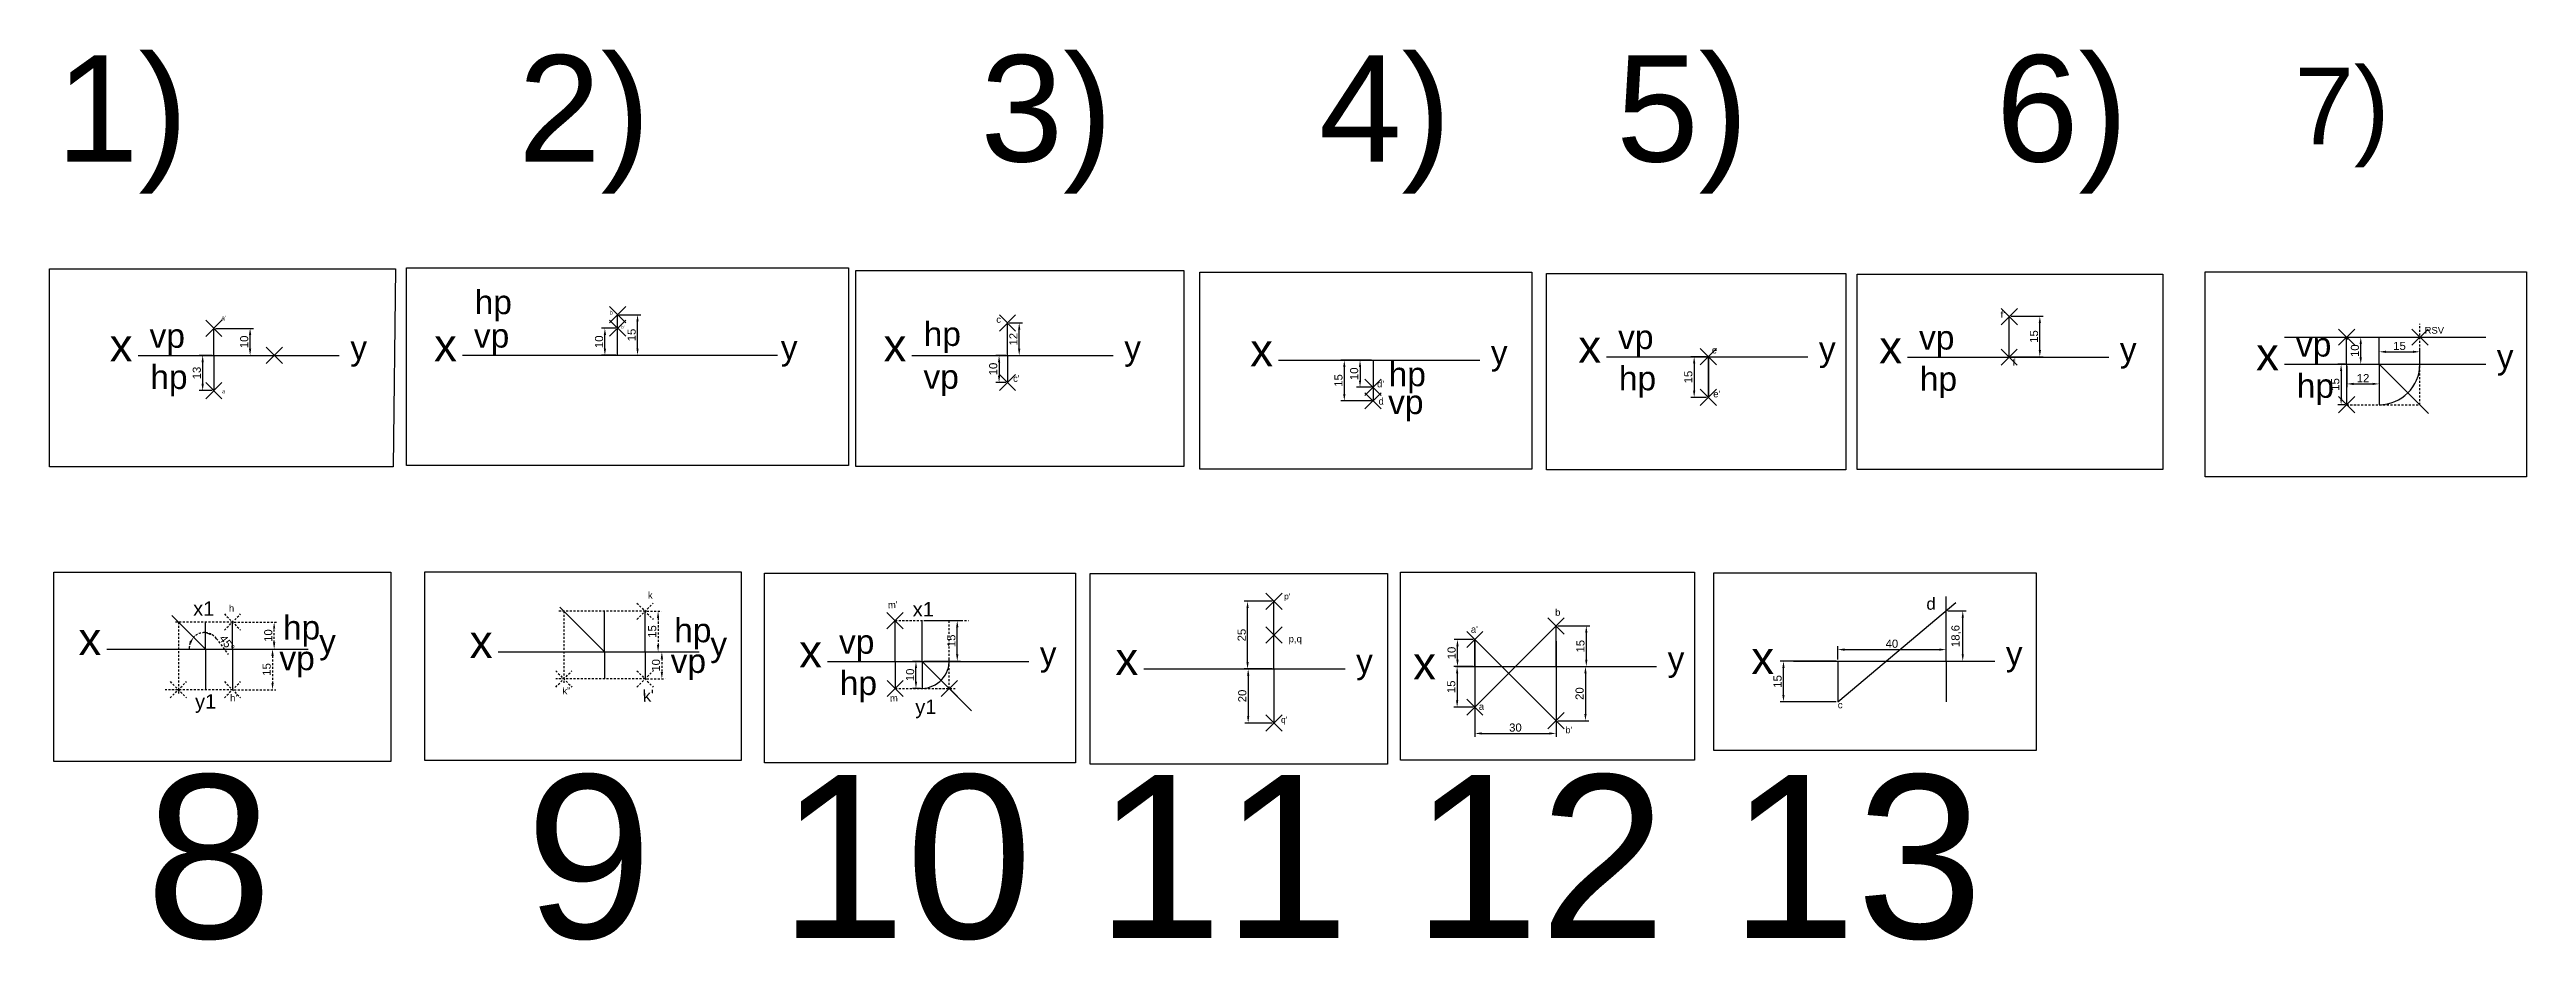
# Model space of a CAD drawing. Header units: millimetres. Extents: x 61 to 976, y 103 to 432.
import ezdxf

# ---------------------------------------------------------------- set-up
doc = ezdxf.new("R2010")
doc.units = ezdxf.units.MM
doc.header["$PDMODE"] = 3
doc.header["$PDSIZE"] = 3
doc.linetypes.add('CENTER2', pattern=[28.575, 19.05, -3.175, 3.175, -3.175])
doc.linetypes.add('JIS_02_0.7', pattern=[1.35, 0.75, -0.6])
doc.styles.get("Standard").update_dxf_attribs({"font": 'arial.ttf'})
doc.dimstyles.new('ISO-25', dxfattribs={"dimtxt": 3, "dimasz": 2.5, "dimexe": 1.25, "dimexo": 0.625, "dimtad": 1, "dimdec": 1, "dimtxsty": 'Standard', "dimcen": 2.5, "dimadec": 0, "dimazin": 0, "dimtfac": 1, "dimtdec": 1, "dimtmove": 0, "dimatfit": 3, "dimfxl": 1, "dimarcsym": 0})

# ---------------------------------------------------------------- blocks, each defined once
blk = doc.blocks.new('*D1')
at = {"color": 0, "lineweight": -2, "transparency": 16777216}
for p, q in [((122.56, 329.44), (136.56, 329.44)), ((135.31, 321.94), (135.31, 326.94)), ((122.56, 319.44), (136.56, 319.44))]:
    blk.add_line(p, q, dxfattribs=at)
at = {"color": 0, "transparency": 16777216}
for points in [[(134.89, 326.94), (135.73, 326.94), (135.31, 329.44)], [(134.89, 321.94), (135.73, 321.94), (135.31, 319.44)]]:
    blk.add_solid(points, dxfattribs=at)
at = {"layer": 'Defpoints', "color": 0, "transparency": 16777216}
for p in [(121.93, 329.44), (135.31, 329.44), (121.93, 319.44)]:
    blk.add_point(p, dxfattribs=at)
at = {"color": 0, "transparency": 16777216, "insert": (133.15, 324.44), "char_height": 3, "attachment_point": 5, "rotation": 90}
blk.add_mtext('10', dxfattribs=at)
blk = doc.blocks.new('*D2')
at = {"color": 0, "lineweight": -2, "transparency": 16777216}
for p, q in [((121.31, 319.44), (116.54, 319.44)), ((117.79, 316.94), (117.79, 308.94)), ((121.31, 306.44), (116.54, 306.44))]:
    blk.add_line(p, q, dxfattribs=at)
at = {"color": 0, "transparency": 16777216}
for points in [[(117.38, 316.94), (118.21, 316.94), (117.79, 319.44)], [(117.38, 308.94), (118.21, 308.94), (117.79, 306.44)]]:
    blk.add_solid(points, dxfattribs=at)
at = {"layer": 'Defpoints', "color": 0, "transparency": 16777216}
for p in [(121.93, 319.44), (117.79, 306.44), (121.93, 306.44)]:
    blk.add_point(p, dxfattribs=at)
at = {"color": 0, "transparency": 16777216, "insert": (115.64, 312.94), "char_height": 3, "attachment_point": 5, "rotation": 90}
blk.add_mtext('13', dxfattribs=at)
blk = doc.blocks.new('*D3')
at = {"color": 0, "lineweight": -2, "transparency": 16777216}
for p, q in [((270.45, 329.49), (265.13, 329.49)), ((266.38, 321.99), (266.38, 326.99)), ((270.45, 319.49), (265.13, 319.49))]:
    blk.add_line(p, q, dxfattribs=at)
at = {"color": 0, "transparency": 16777216}
for points in [[(265.97, 326.99), (266.8, 326.99), (266.38, 329.49)], [(265.97, 321.99), (266.8, 321.99), (266.38, 319.49)]]:
    blk.add_solid(points, dxfattribs=at)
at = {"layer": 'Defpoints', "color": 0, "transparency": 16777216}
for p in [(266.38, 329.49), (271.08, 329.49), (271.08, 319.49)]:
    blk.add_point(p, dxfattribs=at)
at = {"color": 0, "transparency": 16777216, "insert": (264.23, 324.49), "char_height": 3, "attachment_point": 5, "rotation": 90}
blk.add_mtext('10', dxfattribs=at)
blk = doc.blocks.new('*D4')
at = {"color": 0, "lineweight": -2, "transparency": 16777216}
for p, q in [((271.7, 334.49), (279.69, 334.49)), ((278.44, 321.99), (278.44, 331.99)), ((271.7, 319.49), (279.69, 319.49))]:
    blk.add_line(p, q, dxfattribs=at)
at = {"color": 0, "transparency": 16777216}
for points in [[(278.02, 331.99), (278.85, 331.99), (278.44, 334.49)], [(278.02, 321.99), (278.85, 321.99), (278.44, 319.49)]]:
    blk.add_solid(points, dxfattribs=at)
at = {"layer": 'Defpoints', "color": 0, "transparency": 16777216}
for p in [(271.08, 334.49), (278.44, 334.49), (271.08, 319.49)]:
    blk.add_point(p, dxfattribs=at)
at = {"color": 0, "transparency": 16777216, "insert": (276.28, 326.99), "char_height": 3, "attachment_point": 5, "rotation": 90}
blk.add_mtext('15', dxfattribs=at)
blk = doc.blocks.new('*D5')
at = {"color": 0, "lineweight": -2, "transparency": 16777216}
for p, q in [((415.73, 331.42), (420.68, 331.42)), ((419.43, 321.92), (419.43, 328.92)), ((415.73, 319.42), (420.68, 319.42))]:
    blk.add_line(p, q, dxfattribs=at)
at = {"color": 0, "transparency": 16777216}
for points in [[(419.02, 328.92), (419.85, 328.92), (419.43, 331.42)], [(419.02, 321.92), (419.85, 321.92), (419.43, 319.42)]]:
    blk.add_solid(points, dxfattribs=at)
at = {"layer": 'Defpoints', "color": 0, "transparency": 16777216}
for p in [(415.11, 331.42), (419.43, 331.42), (415.11, 319.42)]:
    blk.add_point(p, dxfattribs=at)
at = {"color": 0, "transparency": 16777216, "insert": (417.3, 325.42), "char_height": 3, "attachment_point": 5, "rotation": 90}
blk.add_mtext('12', dxfattribs=at)
blk = doc.blocks.new('*D6')
at = {"color": 0, "lineweight": -2, "transparency": 16777216}
for p, q in [((414.48, 319.42), (410.75, 319.42)), ((412, 316.92), (412, 311.92)), ((414.48, 309.42), (410.75, 309.42))]:
    blk.add_line(p, q, dxfattribs=at)
at = {"color": 0, "transparency": 16777216}
for points in [[(411.58, 316.92), (412.41, 316.92), (412, 319.42)], [(411.58, 311.92), (412.41, 311.92), (412, 309.42)]]:
    blk.add_solid(points, dxfattribs=at)
at = {"layer": 'Defpoints', "color": 0, "transparency": 16777216}
for p in [(415.11, 319.42), (412, 309.42), (415.11, 309.42)]:
    blk.add_point(p, dxfattribs=at)
at = {"color": 0, "transparency": 16777216, "insert": (409.84, 314.42), "char_height": 3, "attachment_point": 5, "rotation": 90}
blk.add_mtext('10', dxfattribs=at)
blk = doc.blocks.new('*D7')
at = {"color": 0, "lineweight": -2, "transparency": 16777216}
for p, q in [((549.53, 317.66), (544.09, 317.66)), ((545.34, 315.16), (545.34, 310.16)), ((549.53, 307.66), (544.09, 307.66))]:
    blk.add_line(p, q, dxfattribs=at)
at = {"color": 0, "transparency": 16777216}
for points in [[(544.93, 315.16), (545.76, 315.16), (545.34, 317.66)], [(544.93, 310.16), (545.76, 310.16), (545.34, 307.66)]]:
    blk.add_solid(points, dxfattribs=at)
at = {"layer": 'Defpoints', "color": 0, "transparency": 16777216}
for p in [(550.16, 317.66), (545.34, 307.66), (550.16, 307.66)]:
    blk.add_point(p, dxfattribs=at)
at = {"color": 0, "transparency": 16777216, "insert": (543.19, 312.66), "char_height": 3, "attachment_point": 5, "rotation": 90}
blk.add_mtext('10', dxfattribs=at)
blk = doc.blocks.new('*D8')
at = {"color": 0, "lineweight": -2, "transparency": 16777216}
for p, q in [((549.53, 317.66), (538.29, 317.66)), ((539.54, 315.16), (539.54, 305.16)), ((549.53, 302.66), (538.29, 302.66))]:
    blk.add_line(p, q, dxfattribs=at)
at = {"color": 0, "transparency": 16777216}
for points in [[(539.12, 315.16), (539.96, 315.16), (539.54, 317.66)], [(539.12, 305.16), (539.96, 305.16), (539.54, 302.66)]]:
    blk.add_solid(points, dxfattribs=at)
at = {"layer": 'Defpoints', "color": 0, "transparency": 16777216}
for p in [(550.16, 317.66), (539.54, 302.66), (550.16, 302.66)]:
    blk.add_point(p, dxfattribs=at)
at = {"color": 0, "transparency": 16777216, "insert": (537.38, 310.16), "char_height": 3, "attachment_point": 5, "rotation": 90}
blk.add_mtext('15', dxfattribs=at)
blk = doc.blocks.new('*D9')
at = {"color": 0, "lineweight": -2, "transparency": 16777216}
for p, q in [((673.39, 318.96), (667.53, 318.96)), ((668.78, 316.46), (668.78, 306.45)), ((673.39, 303.95), (667.53, 303.95))]:
    blk.add_line(p, q, dxfattribs=at)
at = {"color": 0, "transparency": 16777216}
for points in [[(668.36, 316.46), (669.19, 316.46), (668.78, 318.96)], [(668.36, 306.45), (669.19, 306.45), (668.78, 303.95)]]:
    blk.add_solid(points, dxfattribs=at)
at = {"layer": 'Defpoints', "color": 0, "transparency": 16777216}
for p in [(674.02, 318.96), (668.78, 303.95), (674.02, 303.95)]:
    blk.add_point(p, dxfattribs=at)
at = {"color": 0, "transparency": 16777216, "insert": (666.62, 311.45), "char_height": 3, "attachment_point": 5, "rotation": 90}
blk.add_mtext('15', dxfattribs=at)
blk = doc.blocks.new('*D10')
at = {"color": 0, "lineweight": -2, "transparency": 16777216}
for p, q in [((785.84, 333.91), (797.72, 333.91)), ((796.47, 321.41), (796.47, 331.41)), ((785.84, 318.91), (797.72, 318.91))]:
    blk.add_line(p, q, dxfattribs=at)
at = {"color": 0, "transparency": 16777216}
for points in [[(796.06, 331.41), (796.89, 331.41), (796.47, 333.91)], [(796.06, 321.41), (796.89, 321.41), (796.47, 318.91)]]:
    blk.add_solid(points, dxfattribs=at)
at = {"layer": 'Defpoints', "color": 0, "transparency": 16777216}
for p in [(785.22, 333.91), (796.47, 333.91), (785.22, 318.91)]:
    blk.add_point(p, dxfattribs=at)
at = {"color": 0, "transparency": 16777216, "insert": (779.32, 326.41), "char_height": 3, "attachment_point": 5, "rotation": 90}
blk.add_mtext('\\P\\P\\P\\P\\P\\P15', dxfattribs=at)
blk = doc.blocks.new('*D11')
at = {"color": 0, "linetype": 'ByBlock', "lineweight": -2, "transparency": 16777216}
for p, q in [((912.46, 326.18), (916.27, 326.18)), ((915.02, 318.69), (915.02, 323.68)), ((912.46, 316.19), (916.27, 316.19))]:
    blk.add_line(p, q, dxfattribs=at)
at = {"color": 0, "linetype": 'ByBlock', "transparency": 16777216}
for points in [[(914.61, 323.68), (915.44, 323.68), (915.02, 326.18)], [(914.61, 318.69), (915.44, 318.69), (915.02, 316.19)]]:
    blk.add_solid(points, dxfattribs=at)
at = {"layer": 'Defpoints', "color": 0, "linetype": 'ByBlock', "transparency": 16777216}
for p in [(911.84, 326.18), (915.02, 326.18), (911.84, 316.19)]:
    blk.add_point(p, dxfattribs=at)
at = {"color": 0, "linetype": 'ByBlock', "transparency": 16777216, "insert": (912.87, 321.18), "char_height": 3, "attachment_point": 5, "rotation": 90}
blk.add_mtext('10', dxfattribs=at)
blk = doc.blocks.new('*D12')
at = {"color": 0, "linetype": 'ByBlock', "lineweight": -2, "transparency": 16777216}
for p, q in [((909.24, 316.19), (906.52, 316.19)), ((907.77, 313.69), (907.77, 303.73)), ((909.24, 301.23), (906.52, 301.23))]:
    blk.add_line(p, q, dxfattribs=at)
at = {"color": 0, "linetype": 'ByBlock', "transparency": 16777216}
for points in [[(907.35, 313.69), (908.18, 313.69), (907.77, 316.19)], [(907.35, 303.73), (908.18, 303.73), (907.77, 301.23)]]:
    blk.add_solid(points, dxfattribs=at)
at = {"layer": 'Defpoints', "color": 0, "linetype": 'ByBlock', "transparency": 16777216}
for p in [(909.86, 316.19), (907.77, 301.23), (909.86, 301.23)]:
    blk.add_point(p, dxfattribs=at)
at = {"color": 0, "linetype": 'ByBlock', "transparency": 16777216, "insert": (905.61, 308.71), "char_height": 3, "attachment_point": 5, "rotation": 90}
blk.add_mtext('15', dxfattribs=at)
blk = doc.blocks.new('*D13')
at = {"color": 0, "linetype": 'ByBlock', "lineweight": -2, "transparency": 16777216}
for p, q in [((909.85, 315.51), (909.85, 307.66)), ((921.87, 315.51), (921.87, 307.66)), ((912.35, 308.91), (919.37, 308.91))]:
    blk.add_line(p, q, dxfattribs=at)
at = {"color": 0, "linetype": 'ByBlock', "transparency": 16777216}
for points in [[(912.35, 309.33), (912.35, 308.49), (909.85, 308.91)], [(919.37, 309.33), (919.37, 308.49), (921.87, 308.91)]]:
    blk.add_solid(points, dxfattribs=at)
at = {"layer": 'Defpoints', "color": 0, "linetype": 'ByBlock', "transparency": 16777216}
for p in [(909.85, 316.14), (921.87, 316.14), (921.87, 308.91)]:
    blk.add_point(p, dxfattribs=at)
at = {"color": 0, "linetype": 'ByBlock', "transparency": 16777216, "insert": (915.86, 311.04), "char_height": 3, "attachment_point": 5}
blk.add_mtext('12', dxfattribs=at)
blk = doc.blocks.new('*D14')
at = {"color": 0, "linetype": 'ByBlock', "lineweight": -2, "transparency": 16777216}
for p, q in [((921.82, 316.83), (921.82, 322.02)), ((924.32, 320.77), (934.37, 320.77)), ((936.87, 316.83), (936.87, 322.02))]:
    blk.add_line(p, q, dxfattribs=at)
at = {"color": 0, "linetype": 'ByBlock', "transparency": 16777216}
for points in [[(924.32, 321.19), (924.32, 320.35), (921.82, 320.77)], [(934.37, 321.19), (934.37, 320.35), (936.87, 320.77)]]:
    blk.add_solid(points, dxfattribs=at)
at = {"layer": 'Defpoints', "color": 0, "linetype": 'ByBlock', "transparency": 16777216}
for p in [(936.87, 320.77), (921.82, 316.21), (936.87, 316.21)]:
    blk.add_point(p, dxfattribs=at)
at = {"color": 0, "linetype": 'ByBlock', "transparency": 16777216, "insert": (929.34, 322.93), "char_height": 3, "attachment_point": 5}
blk.add_mtext('15', dxfattribs=at)
blk = doc.blocks.new('*D15')
at = {"color": 0, "linetype": 'JIS_02_0.7', "lineweight": -2, "transparency": 16777216}
blk.add_line((122.89, 214.79), (127.22, 208.97), dxfattribs=at)
for start, end in [(160.95809, 186.91618), (90, 135), (36.61663, 90), (38.08382, 64.04191)]:
    blk.add_arc((118.43, 211.47), 5.57, start, end, dxfattribs=at)
at = {"color": 0, "linetype": 'JIS_02_0.7', "transparency": 16777216}
for points in [[(112.81, 213.51), (113.52, 213.07), (114.49, 215.41)], [(120.77, 216.07), (120.96, 216.88), (118.43, 217.04)]]:
    blk.add_solid(points, dxfattribs=at)
at = {"layer": 'Defpoints', "color": 0, "linetype": 'JIS_02_0.7', "transparency": 16777216}
for p in [(106.01, 223.89), (118.43, 221.47), (115.64, 216.29), (118.43, 211.47), (118.43, 211.47)]:
    blk.add_point(p, dxfattribs=at)
at = {"color": 0, "linetype": 'JIS_02_0.7', "transparency": 16777216, "insert": (126.78, 213.16), "char_height": 3, "attachment_point": 5, "rotation": 306.61663}
blk.add_mtext('45°', dxfattribs=at)
blk = doc.blocks.new('*D16')
at = {"color": 0, "linetype": 'JIS_02_0.7', "lineweight": -2, "transparency": 16777216}
for p, q in [((129.43, 220.93), (145.45, 220.93)), ((119.43, 210.93), (145.45, 210.93)), ((144.2, 213.43), (144.2, 218.43))]:
    blk.add_line(p, q, dxfattribs=at)
at = {"color": 0, "linetype": 'JIS_02_0.7', "transparency": 16777216}
for points in [[(143.78, 218.43), (144.61, 218.43), (144.2, 220.93)], [(143.78, 213.43), (144.61, 213.43), (144.2, 210.93)]]:
    blk.add_solid(points, dxfattribs=at)
at = {"layer": 'Defpoints', "color": 0, "linetype": 'JIS_02_0.7', "transparency": 16777216}
for p in [(128.81, 220.93), (144.2, 220.93), (118.81, 210.93)]:
    blk.add_point(p, dxfattribs=at)
at = {"color": 0, "linetype": 'JIS_02_0.7', "transparency": 16777216, "insert": (142.04, 215.93), "char_height": 3, "attachment_point": 5, "rotation": 90}
blk.add_mtext('10', dxfattribs=at)
blk = doc.blocks.new('*D17')
at = {"color": 0, "linetype": 'JIS_02_0.7', "lineweight": -2, "transparency": 16777216}
for p, q in [((119.43, 210.93), (144.86, 210.93)), ((143.61, 208.43), (143.61, 198.43)), ((129.43, 195.93), (144.86, 195.93))]:
    blk.add_line(p, q, dxfattribs=at)
at = {"color": 0, "linetype": 'JIS_02_0.7', "transparency": 16777216}
for points in [[(143.19, 208.43), (144.03, 208.43), (143.61, 210.93)], [(143.19, 198.43), (144.03, 198.43), (143.61, 195.93)]]:
    blk.add_solid(points, dxfattribs=at)
at = {"layer": 'Defpoints', "color": 0, "linetype": 'JIS_02_0.7', "transparency": 16777216}
for p in [(118.81, 210.93), (128.81, 195.93), (143.61, 195.93)]:
    blk.add_point(p, dxfattribs=at)
at = {"color": 0, "linetype": 'JIS_02_0.7', "transparency": 16777216, "insert": (141.45, 203.43), "char_height": 3, "attachment_point": 5, "rotation": 90}
blk.add_mtext('15', dxfattribs=at)
blk = doc.blocks.new('*D22')
at = {"color": 0, "linetype": 'JIS_02_0.7', "lineweight": -2, "transparency": 16777216}
for p, q in [((281.84, 224.93), (287.28, 224.93)), ((286.03, 222.43), (286.03, 212.43)), ((281.84, 209.93), (287.28, 209.93))]:
    blk.add_line(p, q, dxfattribs=at)
at = {"color": 0, "linetype": 'JIS_02_0.7', "transparency": 16777216}
for points in [[(285.61, 222.43), (286.44, 222.43), (286.03, 224.93)], [(285.61, 212.43), (286.44, 212.43), (286.03, 209.93)]]:
    blk.add_solid(points, dxfattribs=at)
at = {"layer": 'Defpoints', "color": 0, "linetype": 'JIS_02_0.7', "transparency": 16777216}
for p in [(281.22, 224.93), (281.22, 209.93), (286.03, 209.93)]:
    blk.add_point(p, dxfattribs=at)
at = {"color": 0, "linetype": 'JIS_02_0.7', "transparency": 16777216, "insert": (283.87, 217.43), "char_height": 3, "attachment_point": 5, "rotation": 90}
blk.add_mtext('15', dxfattribs=at)
blk = doc.blocks.new('*D23')
at = {"color": 0, "linetype": 'JIS_02_0.7', "lineweight": -2, "transparency": 16777216}
for p, q in [((281.84, 209.93), (288.68, 209.93)), ((287.43, 207.43), (287.43, 202.43)), ((281.84, 199.93), (288.68, 199.93))]:
    blk.add_line(p, q, dxfattribs=at)
at = {"color": 0, "linetype": 'JIS_02_0.7', "transparency": 16777216}
for points in [[(287.01, 207.43), (287.84, 207.43), (287.43, 209.93)], [(287.01, 202.43), (287.84, 202.43), (287.43, 199.93)]]:
    blk.add_solid(points, dxfattribs=at)
at = {"layer": 'Defpoints', "color": 0, "linetype": 'JIS_02_0.7', "transparency": 16777216}
for p in [(281.22, 209.93), (281.22, 199.93), (287.43, 199.93)]:
    blk.add_point(p, dxfattribs=at)
at = {"color": 0, "linetype": 'JIS_02_0.7', "transparency": 16777216, "insert": (285.27, 204.93), "char_height": 3, "attachment_point": 5, "rotation": 90}
blk.add_mtext('10', dxfattribs=at)
blk = doc.blocks.new('*D25')
at = {"color": 0, "lineweight": -2, "transparency": 16777216}
for p, q in [((384.18, 221.49), (397.79, 221.49)), ((396.54, 208.99), (396.54, 218.99)), ((384.18, 206.49), (397.79, 206.49))]:
    blk.add_line(p, q, dxfattribs=at)
at = {"color": 0, "transparency": 16777216}
for points in [[(396.12, 218.99), (396.96, 218.99), (396.54, 221.49)], [(396.12, 208.99), (396.96, 208.99), (396.54, 206.49)]]:
    blk.add_solid(points, dxfattribs=at)
at = {"layer": 'Defpoints', "color": 0, "transparency": 16777216}
for p in [(383.56, 221.49), (396.54, 221.49), (383.56, 206.49)]:
    blk.add_point(p, dxfattribs=at)
at = {"color": 0, "transparency": 16777216, "insert": (394.38, 213.99), "char_height": 3, "attachment_point": 5, "rotation": 90}
blk.add_mtext('15', dxfattribs=at)
blk = doc.blocks.new('*D26')
at = {"color": 0, "lineweight": -2, "transparency": 16777216}
for p, q in [((382.97, 206.4), (380.05, 206.4)), ((381.3, 198.9), (381.3, 203.9)), ((382.97, 196.4), (380.05, 196.4))]:
    blk.add_line(p, q, dxfattribs=at)
at = {"color": 0, "transparency": 16777216}
for points in [[(380.88, 203.9), (381.71, 203.9), (381.3, 206.4)], [(380.88, 198.9), (381.71, 198.9), (381.3, 196.4)]]:
    blk.add_solid(points, dxfattribs=at)
at = {"layer": 'Defpoints', "color": 0, "transparency": 16777216}
for p in [(381.3, 206.4), (383.59, 206.4), (383.6, 196.4)]:
    blk.add_point(p, dxfattribs=at)
at = {"color": 0, "transparency": 16777216, "insert": (379.14, 201.4), "char_height": 3, "attachment_point": 5, "rotation": 90}
blk.add_mtext('10', dxfattribs=at)
blk = doc.blocks.new('*D27')
at = {"color": 0, "lineweight": -2, "transparency": 16777216}
for p, q in [((512.92, 228.63), (502.54, 228.63)), ((503.79, 206.13), (503.79, 226.13)), ((512.92, 203.63), (502.54, 203.63))]:
    blk.add_line(p, q, dxfattribs=at)
at = {"color": 0, "transparency": 16777216}
for points in [[(503.38, 226.13), (504.21, 226.13), (503.79, 228.63)], [(503.38, 206.13), (504.21, 206.13), (503.79, 203.63)]]:
    blk.add_solid(points, dxfattribs=at)
at = {"layer": 'Defpoints', "color": 0, "transparency": 16777216}
for p in [(503.79, 228.63), (513.54, 228.63), (513.54, 203.63)]:
    blk.add_point(p, dxfattribs=at)
at = {"color": 0, "transparency": 16777216, "insert": (501.64, 216.13), "char_height": 3, "attachment_point": 5, "rotation": 90}
blk.add_mtext('25', dxfattribs=at)
blk = doc.blocks.new('*D28')
at = {"color": 0, "lineweight": -2, "transparency": 16777216}
for p, q in [((512.92, 203.63), (502.77, 203.63)), ((504.02, 201.13), (504.02, 186.13)), ((512.92, 183.63), (502.77, 183.63))]:
    blk.add_line(p, q, dxfattribs=at)
at = {"color": 0, "transparency": 16777216}
for points in [[(503.6, 201.13), (504.44, 201.13), (504.02, 203.63)], [(503.6, 186.13), (504.44, 186.13), (504.02, 183.63)]]:
    blk.add_solid(points, dxfattribs=at)
at = {"layer": 'Defpoints', "color": 0, "transparency": 16777216}
for p in [(513.54, 203.63), (504.02, 183.63), (513.54, 183.63)]:
    blk.add_point(p, dxfattribs=at)
at = {"color": 0, "transparency": 16777216, "insert": (501.86, 193.63), "char_height": 3, "attachment_point": 5, "rotation": 90}
blk.add_mtext('20', dxfattribs=at)
blk = doc.blocks.new('*D29')
at = {"color": 0, "lineweight": -2, "transparency": 16777216}
for p, q in [((618.37, 219.5), (630.18, 219.5)), ((628.93, 217), (628.93, 207)), ((618.35, 204.5), (630.18, 204.5))]:
    blk.add_line(p, q, dxfattribs=at)
at = {"color": 0, "transparency": 16777216}
for points in [[(628.51, 217), (629.35, 217), (628.93, 219.5)], [(628.51, 207), (629.35, 207), (628.93, 204.5)]]:
    blk.add_solid(points, dxfattribs=at)
at = {"layer": 'Defpoints', "color": 0, "transparency": 16777216}
for p in [(617.75, 219.5), (617.72, 204.5), (628.93, 204.5)]:
    blk.add_point(p, dxfattribs=at)
at = {"color": 0, "transparency": 16777216, "insert": (626.77, 212), "char_height": 3, "attachment_point": 5, "rotation": 90}
blk.add_mtext('15', dxfattribs=at)
blk = doc.blocks.new('*D30')
at = {"color": 0, "lineweight": -2, "transparency": 16777216}
for p, q in [((618.37, 204.5), (629.87, 204.5)), ((628.62, 202), (628.62, 187)), ((618.37, 184.5), (629.87, 184.5))]:
    blk.add_line(p, q, dxfattribs=at)
at = {"color": 0, "transparency": 16777216}
for points in [[(628.2, 202), (629.04, 202), (628.62, 204.5)], [(628.2, 187), (629.04, 187), (628.62, 184.5)]]:
    blk.add_solid(points, dxfattribs=at)
at = {"layer": 'Defpoints', "color": 0, "transparency": 16777216}
for p in [(617.75, 204.5), (617.75, 184.5), (628.62, 184.5)]:
    blk.add_point(p, dxfattribs=at)
at = {"color": 0, "transparency": 16777216, "insert": (626.46, 194.5), "char_height": 3, "attachment_point": 5, "rotation": 90}
blk.add_mtext('20', dxfattribs=at)
blk = doc.blocks.new('*D31')
at = {"color": 0, "lineweight": -2, "transparency": 16777216}
for p, q in [((587.75, 213.88), (587.75, 178.53)), ((617.75, 213.88), (617.75, 178.53)), ((590.25, 179.78), (615.25, 179.78))]:
    blk.add_line(p, q, dxfattribs=at)
at = {"color": 0, "transparency": 16777216}
for points in [[(590.25, 180.2), (590.25, 179.37), (587.75, 179.78)], [(615.25, 180.2), (615.25, 179.37), (617.75, 179.78)]]:
    blk.add_solid(points, dxfattribs=at)
at = {"layer": 'Defpoints', "color": 0, "transparency": 16777216}
for p in [(587.75, 214.5), (617.75, 214.5), (617.75, 179.78)]:
    blk.add_point(p, dxfattribs=at)
at = {"color": 0, "transparency": 16777216, "insert": (602.75, 181.94), "char_height": 3, "attachment_point": 5}
blk.add_mtext('30', dxfattribs=at)
blk = doc.blocks.new('*D32')
at = {"color": 0, "lineweight": -2, "transparency": 16777216}
for p, q in [((587.12, 214.5), (580.09, 214.5)), ((581.34, 207), (581.34, 212)), ((587.12, 204.5), (580.09, 204.5))]:
    blk.add_line(p, q, dxfattribs=at)
at = {"color": 0, "transparency": 16777216}
for points in [[(580.93, 212), (581.76, 212), (581.34, 214.5)], [(580.93, 207), (581.76, 207), (581.34, 204.5)]]:
    blk.add_solid(points, dxfattribs=at)
at = {"layer": 'Defpoints', "color": 0, "transparency": 16777216}
for p in [(581.34, 214.5), (587.75, 214.5), (587.75, 204.5)]:
    blk.add_point(p, dxfattribs=at)
at = {"color": 0, "transparency": 16777216, "insert": (579.19, 209.5), "char_height": 3, "attachment_point": 5, "rotation": 90}
blk.add_mtext('10', dxfattribs=at)
blk = doc.blocks.new('*D33')
at = {"color": 0, "lineweight": -2, "transparency": 16777216}
for p, q in [((587.12, 204.5), (579.97, 204.5)), ((581.22, 202), (581.22, 192)), ((587.12, 189.5), (579.97, 189.5))]:
    blk.add_line(p, q, dxfattribs=at)
at = {"color": 0, "transparency": 16777216}
for points in [[(580.8, 202), (581.63, 202), (581.22, 204.5)], [(580.8, 192), (581.63, 192), (581.22, 189.5)]]:
    blk.add_solid(points, dxfattribs=at)
at = {"layer": 'Defpoints', "color": 0, "transparency": 16777216}
for p in [(587.75, 204.5), (581.22, 189.5), (587.75, 189.5)]:
    blk.add_point(p, dxfattribs=at)
at = {"color": 0, "transparency": 16777216, "insert": (579.06, 197), "char_height": 3, "attachment_point": 5, "rotation": 90}
blk.add_mtext('15', dxfattribs=at)
blk = doc.blocks.new('*D38')
at = {"color": 0, "lineweight": -2, "transparency": 16777216}
for p, q in [((721.19, 206.5), (700.51, 206.5)), ((701.76, 194), (701.76, 204)), ((721.19, 191.5), (700.51, 191.5))]:
    blk.add_line(p, q, dxfattribs=at)
at = {"color": 0, "transparency": 16777216}
for points in [[(701.35, 204), (702.18, 204), (701.76, 206.5)], [(701.35, 194), (702.18, 194), (701.76, 191.5)]]:
    blk.add_solid(points, dxfattribs=at)
at = {"layer": 'Defpoints', "color": 0, "transparency": 16777216}
for p in [(701.76, 206.5), (721.82, 206.5), (721.82, 191.5)]:
    blk.add_point(p, dxfattribs=at)
at = {"color": 0, "transparency": 16777216, "insert": (699.6, 199), "char_height": 3, "attachment_point": 5, "rotation": 90}
blk.add_mtext('15', dxfattribs=at)
blk = doc.blocks.new('*D39')
at = {"color": 0, "lineweight": -2, "transparency": 16777216}
for p, q in [((762.44, 225.06), (769.25, 225.06)), ((768, 209), (768, 222.56)), ((762.44, 206.5), (769.25, 206.5))]:
    blk.add_line(p, q, dxfattribs=at)
at = {"color": 0, "transparency": 16777216}
for points in [[(767.59, 222.56), (768.42, 222.56), (768, 225.06)], [(767.59, 209), (768.42, 209), (768, 206.5)]]:
    blk.add_solid(points, dxfattribs=at)
at = {"layer": 'Defpoints', "color": 0, "transparency": 16777216}
for p in [(761.82, 225.06), (768, 225.06), (761.82, 206.5)]:
    blk.add_point(p, dxfattribs=at)
at = {"color": 0, "transparency": 16777216, "insert": (765.58, 215.78), "char_height": 3, "attachment_point": 5, "rotation": 90}
blk.add_mtext('18,6', dxfattribs=at)
blk = doc.blocks.new('*D40')
at = {"color": 0, "lineweight": -2, "transparency": 16777216}
for p, q in [((721.82, 207.12), (721.82, 212)), ((724.32, 210.75), (759.32, 210.75)), ((761.82, 207.12), (761.82, 212))]:
    blk.add_line(p, q, dxfattribs=at)
at = {"color": 0, "transparency": 16777216}
for points in [[(724.32, 211.17), (724.32, 210.34), (721.82, 210.75)], [(759.32, 211.17), (759.32, 210.34), (761.82, 210.75)]]:
    blk.add_solid(points, dxfattribs=at)
at = {"layer": 'Defpoints', "color": 0, "transparency": 16777216}
for p in [(761.82, 210.75), (721.82, 206.5), (761.82, 206.5)]:
    blk.add_point(p, dxfattribs=at)
at = {"color": 0, "transparency": 16777216, "insert": (741.82, 212.91), "char_height": 3, "attachment_point": 5}
blk.add_mtext('40', dxfattribs=at)

msp = doc.modelspace()

# ---------------------------------------------------------------- linework, layer by layer
for p, q in [((121.93, 319.44), (121.93, 329.44)), ((271.08, 319.49), (271.08, 334.49)), ((271.08, 319.49), (271.08, 329.49)), ((415.11, 319.42), (415.11, 331.42)), ((785.15, 318.79), (785.15, 333.79)), ((886.85, 326.18), (961.17, 326.18)), ((909.82, 316.18), (909.82, 326.18)), ((921.82, 316.18), (921.82, 326.18)), ((93.94, 319.44), (168.25, 319.44)), ((121.93, 319.44), (121.93, 306.44)), ((213.75, 319.49), (330.18, 319.49)), ((379.83, 319.42), (454.15, 319.42)), ((415.11, 319.42), (415.11, 309.42)), ((515.26, 317.66), (589.57, 317.66)), ((550.16, 317.66), (550.16, 307.66)), ((550.16, 317.66), (550.16, 302.66)), ((636.45, 318.96), (710.77, 318.96)), ((674, 318.96), (674, 303.96)), ((674.02, 319), (674.02, 303.99)), ((747.62, 318.76), (821.93, 318.76)), ((886.85, 316.18), (961.17, 316.18)), ((909.82, 316.18), (909.82, 301.18)), ((921.82, 316.18), (921.82, 301.18)), ((921.82, 316.18), (940.09, 297.93)), ((761.82, 206.5), (761.82, 230.33)), ((118.81, 210.93), (106.39, 223.35)), ((266.22, 209.93), (249.76, 226.38)), ((266.22, 209.93), (266.22, 224.93)), ((281.22, 209.93), (281.22, 224.93)), ((373.56, 206.49), (373.56, 221.49)), ((383.56, 206.49), (383.56, 221.49)), ((513.54, 203.63), (513.54, 228.63)), ((721.82, 191.5), (765.47, 228.13)), ((82.4, 210.93), (156.72, 210.93)), ((513.54, 203.63), (513.54, 218.63)), ((617.75, 219.5), (587.75, 189.5)), ((587.75, 204.5), (587.75, 214.5)), ((587.75, 214.5), (617.75, 184.5)), ((617.75, 204.5), (617.75, 219.5)), ((226.94, 209.93), (301.25, 209.93)), ((266.22, 209.93), (266.22, 199.93)), ((281.22, 209.93), (281.22, 199.93)), ((348.63, 206.4), (422.95, 206.4)), ((373.59, 206.4), (373.6, 196.4)), ((383.59, 206.4), (401.87, 188.15)), ((383.59, 206.4), (383.6, 196.4)), ((465.48, 203.63), (539.79, 203.63)), ((513.54, 203.63), (513.54, 183.63)), ((580.57, 204.5), (654.88, 204.5)), ((587.75, 204.5), (587.75, 189.5)), ((617.75, 204.5), (617.75, 184.5)), ((705.49, 206.5), (779.81, 206.5)), ((721.82, 206.5), (721.82, 191.5)), ((761.82, 206.5), (761.82, 191.5))]:
    msp.add_line(p, q)
at = {"linetype": 'JIS_02_0.7'}
for p, q in [((936.87, 301.18), (936.87, 331.1)), ((909.82, 301.18), (936.87, 301.18)), ((128.81, 220.93), (107.68, 220.93)), ((108.81, 220.93), (108.81, 194.45)), ((281.22, 224.93), (248.85, 224.93)), ((251.22, 224.93), (251.22, 198.44)), ((373.56, 221.49), (400.69, 221.49)), ((393.61, 207.1), (393.61, 221.49)), ((393.61, 196.4), (393.61, 206.4)), ((128.81, 195.93), (103.96, 195.93)), ((281.22, 199.93), (248.31, 199.93)), ((373.6, 196.4), (395.79, 196.4))]:
    msp.add_line(p, q, dxfattribs=at)
at = {"linetype": 'ByBlock'}
for p, q in [((118.81, 210.93), (118.81, 220.93)), ((128.81, 210.93), (128.81, 220.93)), ((118.81, 210.93), (118.81, 195.93)), ((128.81, 210.93), (128.81, 195.93))]:
    msp.add_line(p, q, dxfattribs=at)
for points in [[(61.22, 351.4), (189.01, 351.4), (188.17, 278.33), (61.22, 278.33)], [(193.07, 351.79), (356.43, 351.79), (356.43, 278.82), (193.07, 278.82)], [(359.04, 350.82), (480.21, 350.82), (480.21, 278.39), (359.04, 278.39)], [(486.18, 350.14), (608.77, 350.14), (608.77, 277.38), (486.18, 277.38)], [(614.25, 349.76), (724.78, 349.76), (724.78, 277.13), (614.25, 277.13)], [(729.05, 349.48), (841.95, 349.48), (841.95, 277.27), (729.05, 277.27)], [(62.8, 239.36), (187.34, 239.36), (187.34, 169.36), (62.8, 169.36)], [(199.81, 239.47), (316.72, 239.47), (316.72, 169.82), (199.81, 169.82)], [(325.38, 238.99), (440.22, 238.99), (440.22, 168.96), (325.38, 168.96)], [(445.68, 238.81), (555.54, 238.81), (555.54, 168.43), (445.68, 168.43)], [(560.24, 239.33), (668.91, 239.33), (668.91, 169.91), (560.24, 169.91)], [(676.09, 239.13), (795.15, 239.13), (795.15, 173.54), (676.09, 173.54)]]:
    msp.add_lwpolyline(points, close=True)
msp.add_lwpolyline([(857.5, 350.26), (976.24, 350.26), (976.24, 274.56), (857.5, 274.56)], close=True, dxfattribs=at)
for centre, radius, start, end in [((921.84, 316.2), 15, 138.28533, 143.21323), ((921.78, 316.27), 15.09, 270.17184, 359.67417)]:
    msp.add_arc(centre, radius, start, end, dxfattribs=at)
msp.add_arc((383.27, 206.75), 10.35, 271.84727, 1.92588)
for p in [(121.93, 329.44), (271.08, 334.49), (271.08, 329.49), (415.11, 331.42), (785.16, 333.76), (674.02, 319), (785.15, 318.79), (909.79, 326.18), (936.87, 326.17), (415.11, 309.42), (121.93, 306.44), (550.16, 307.66), (550.16, 302.66), (674.02, 303.99), (909.86, 301.23)]:
    msp.add_point(p, dxfattribs=at)
for p in [(144.25, 319.44), (513.54, 228.63), (373.56, 221.49), (617.75, 219.5), (513.54, 216.13), (587.75, 214.5), (373.6, 196.4), (393.61, 196.4), (587.75, 189.5), (513.54, 183.63), (617.75, 184.5)]:
    msp.add_point(p)
at = {"linetype": 'JIS_02_0.7'}
for p in [(128.81, 220.93), (281.22, 224.93), (251.22, 199.93), (281.22, 199.93), (108.81, 195.93), (128.81, 195.93)]:
    msp.add_point(p, dxfattribs=at)

# ---------------------------------------------------------------- texts
at = {"linetype": 'ByBlock'}
for s, height, p in [('1)        2)        3)     4)    5)      6)      ', 39.289, (63.58, 391.06)), ('7)', 28.318, (890.53, 397.46)), ('RSV', 2.5, (938.62, 327.46))]:
    msp.add_text(s, height=height, dxfattribs=at).set_placement(p)
for s, height, p in [("a'", 1.696, (124.7, 332.43)), ('b', 1.54, (268.1, 334.5)), ("b'", 1.083, (272.48, 329.38)), ('c', 2.5, (410.98, 331.48)), ("f'", 2.5, (782, 333.35)), ('x', 12.04, (83.46, 317.22)), ('y', 8.86, (172.35, 317.89)), ('x', 12.04, (203.28, 317.28)), ('y', 8.86, (331.36, 317.94)), ('x', 12.04, (369.35, 317.2)), ('y', 8.86, (458.25, 317.87)), ('x', 12.04, (504.78, 315.44)), ('y', 8.86, (593.67, 316.11)), ('x', 12.04, (625.97, 316.74)), ('e', 2.5, (675.3, 320.17)), ('y', 8.86, (714.87, 317.41)), ('x', 12.04, (737.14, 316.55)), ('y', 8.86, (826.03, 317.21)), ('x', 12.04, (876.38, 313.96)), ('y', 8.86, (965.27, 314.63)), ("c'", 2.5, (417.18, 309.67)), ('f', 2.5, (786.39, 315.59)), ('a', 1.36, (125, 305.46)), ("d'", 2.5, (551.64, 307.64)), ('d', 2.5, (552.18, 301.27)), ("e'", 2.5, (675.82, 303.95)), ("p'", 2.227, (517.31, 229.33)), ('d', 4.43, (754.57, 225.49)), ('b', 2.5, (617.43, 223.28)), ('x', 12.04, (71.92, 208.72)), ('y', 8.86, (160.82, 209.38)), ('x', 12.04, (216.46, 207.71)), ('y', 8.86, (305.35, 208.38)), ('x', 12.04, (338.15, 204.18)), ('y', 8.86, (427.05, 204.85)), ('x', 12.04, (455, 201.41)), ("a'", 2.5, (586.29, 217)), ('x', 12.04, (689.89, 201.72)), ('y', 8.86, (783.91, 204.95)), ('y', 8.86, (543.89, 202.08)), ('x', 12.04, (564.97, 199.72)), ('y', 8.86, (658.98, 202.95)), ("q'", 2.232, (516.16, 183.74)), ('a', 2.5, (589.23, 188.52)), ('c', 2.59, (721.82, 189.05)), ("b'", 2.4, (621.21, 179.87)), ('  8    9  10 11 12 13', 60.2834, (49.85, 104.16))]:
    msp.add_text(s, height=height).set_placement(p)
at = {"linetype": 'JIS_02_0.7'}
for s, p in [('k', (282.27, 229.62)), ('h', (127.49, 224.78)), ("h'", (127.94, 191.69))]:
    msp.add_text(s, height=2.5, dxfattribs=at).set_placement(p)
at = {"linetype": 'CENTER2'}
for s, p in [('x1', (114.28, 223.27)), ('x1', (380.08, 223.01)), ('y1', (114.97, 188.97)), ('y1', (381.04, 186.99))]:
    msp.add_text(s, height=5.308, dxfattribs=at).set_placement(p)
for s, p in [("m'", (370.99, 225.98)), ('m', (371.73, 191.56))]:
    msp.add_text(s, height=2.5, rotation=2.5).set_placement(p)
at = {"linetype": 'JIS_02_0.7'}
for s, height, p in [('k"', 2.5, (250.76, 194.21)), ("k'", 4.351, (280.46, 191.44))]:
    msp.add_text(s, height=height, rotation=2.5, dxfattribs=at).set_placement(p)
at = {"attachment_point": 1}
for s, width, gutter_width, insert, char_height in [('hp', 14.0568, 44.28, (218.28, 343.54), 8.856), ('hp', 14.0568, 44.28, (384.15, 331.8), 8.856), ('vp', 13.7643, 44.28, (98.19, 331.13), 8.856), ('vp', 13.7643, 44.28, (218, 331.19), 8.856), ('vp', 13.7643, 44.28, (640.7, 330.65), 8.856), ('vp', 13.7643, 44.28, (751.86, 330.46), 8.856), ('vp', 13.7643, 44.28, (891.1, 327.87), 8.856), ('hp', 14.0568, 44.28, (98.46, 315.89), 8.856), ('vp', 13.7643, 44.28, (384.08, 315.99), 8.856), ('hp', 14.0568, 44.28, (555.92, 316.92), 8.856), ('hp', 14.0568, 44.28, (640.97, 315.41), 8.856), ('hp', 14.0568, 44.28, (752.14, 315.22), 8.856), ('hp', 14.0568, 44.28, (891.37, 312.63), 8.856), ('vp', 13.7643, 44.28, (555.73, 306.63), 8.856), ('hp', 14.0568, 44.28, (147.46, 223.34), 8.856), ('hp', 14.0568, 44.28, (291.99, 222.33), 8.856), ('vp', 13.7643, 44.28, (352.88, 218.09), 8.856), ('p,q', 5.7903, 12.5, (518.98, 215.97), 2.5), ('vp', 13.7643, 44.28, (146.15, 212.01), 8.856), ('vp', 13.7643, 44.28, (290.68, 211), 8.856), ('hp', 14.0568, 44.28, (353.15, 202.85), 8.856)]:
    msp.add_mtext_dynamic_manual_height_columns(s, width=width, gutter_width=gutter_width, heights=[0], dxfattribs=dict(at, insert=insert, char_height=char_height))

# ---------------------------------------------------------------- dimensions: what is measured, and where the dimension line sits
for base, p1, p2, picture, middle in [((135.31, 329.44), (121.93, 319.44), (121.93, 329.44), '*D1', (133.15, 324.44)), ((266.38, 329.49), (271.08, 319.49), (271.08, 329.49), '*D3', (264.23, 324.49)), ((278.44, 334.49), (271.08, 319.49), (271.08, 334.49), '*D4', (276.28, 326.99)), ((419.43, 331.42), (415.11, 319.42), (415.11, 331.42), '*D5', (417.3, 325.42)), ((117.79, 306.44), (121.93, 319.44), (121.93, 306.44), '*D2', (115.64, 312.94)), ((412, 309.42), (415.11, 319.42), (415.11, 309.42), '*D6', (409.84, 314.42)), ((539.54, 302.66), (550.16, 317.66), (550.16, 302.66), '*D8', (537.38, 310.16)), ((545.34, 307.66), (550.16, 317.66), (550.16, 307.66), '*D7', (543.19, 312.66)), ((668.78, 303.95), (674.02, 318.96), (674.02, 303.95), '*D9', (666.62, 311.45)), ((396.54, 221.49), (383.56, 206.49), (383.56, 221.49), '*D25', (394.38, 213.99)), ((503.79, 228.63), (513.54, 203.63), (513.54, 228.63), '*D27', (501.64, 216.13)), ((768, 225.06), (761.82, 206.5), (761.82, 225.06), '*D39', (765.58, 215.78)), ((581.34, 214.5), (587.75, 204.5), (587.75, 214.5), '*D32', (579.19, 209.5)), ((628.93, 204.5), (617.75, 219.5), (617.72, 204.5), '*D29', (626.77, 212)), ((381.3, 206.4), (383.6, 196.4), (383.59, 206.4), '*D26', (379.14, 201.4)), ((504.02, 183.63), (513.54, 203.63), (513.54, 183.63), '*D28', (501.86, 193.63)), ((581.22, 189.5), (587.75, 204.5), (587.75, 189.5), '*D33', (579.06, 197)), ((628.62, 184.5), (617.75, 204.5), (617.75, 184.5), '*D30', (626.46, 194.5)), ((701.76, 206.5), (721.82, 191.5), (721.82, 206.5), '*D38', (699.6, 199))]:
    dim = msp.add_linear_dim(base=base, p1=p1, p2=p2, angle=90, dimstyle='ISO-25')
    dim.commit()
    dim.dimension.update_dxf_attribs({"geometry": picture, "text_midpoint": middle})
dim = msp.add_linear_dim(base=(796.47, 333.91), p1=(785.22, 318.91), p2=(785.22, 333.91), angle=90, text='\\P\\P\\P\\P\\P\\P<>', dimstyle='ISO-25')
dim.commit()
dim.dimension.update_dxf_attribs({"geometry": '*D10', "text_midpoint": (779.32, 326.41)})
at = {"linetype": 'ByBlock'}
for base, p1, p2, picture, middle in [((915.02, 326.18), (911.84, 316.19), (911.84, 326.18), '*D11', (912.87, 321.18)), ((907.77, 301.23), (909.86, 316.19), (909.86, 301.23), '*D12', (905.61, 308.71))]:
    dim = msp.add_linear_dim(base=base, p1=p1, p2=p2, angle=90, dimstyle='ISO-25', dxfattribs=at)
    dim.commit()
    dim.dimension.update_dxf_attribs({"geometry": picture, "text_midpoint": middle})
for base, p1, p2, picture, middle in [((936.8669, 320.7716), (921.822, 316.2094), (936.8669, 316.2094), '*D14', (929.3444, 322.9283)), ((921.87, 308.91), (909.85, 316.14), (921.87, 316.14), '*D13', (915.86, 311.04))]:
    dim = msp.add_linear_dim(base=base, p1=p1, p2=p2, dimstyle='ISO-25', dxfattribs=at)
    dim.commit()
    dim.dimension.update_dxf_attribs({"geometry": picture, "text_midpoint": middle})
at = {"linetype": 'JIS_02_0.7'}
dim = msp.add_angular_dim_2l(base=(115.64, 216.29), line1=((118.43, 211.47), (106.01, 223.89)), line2=((118.43, 211.47), (118.43, 221.47)), dimstyle='ISO-25', dxfattribs=at)
dim.commit()
dim.dimension.update_dxf_attribs({"geometry": '*D15', "text_midpoint": (126.78, 213.16)})
for base, p1, p2, picture, middle in [((144.2, 220.93), (118.81, 210.93), (128.81, 220.93), '*D16', (142.04, 215.93)), ((286.03, 209.93), (281.22, 224.93), (281.22, 209.93), '*D22', (283.87, 217.43)), ((143.61, 195.93), (118.81, 210.93), (128.81, 195.93), '*D17', (141.45, 203.43)), ((287.43, 199.93), (281.22, 209.93), (281.22, 199.93), '*D23', (285.27, 204.93))]:
    dim = msp.add_linear_dim(base=base, p1=p1, p2=p2, angle=90, dimstyle='ISO-25', dxfattribs=at)
    dim.commit()
    dim.dimension.update_dxf_attribs({"geometry": picture, "text_midpoint": middle})
for base, p1, p2, picture, middle in [((617.75, 179.78), (587.75, 214.5), (617.75, 214.5), '*D31', (602.75, 181.94)), ((761.82, 210.75), (721.82, 206.5), (761.82, 206.5), '*D40', (741.82, 212.91))]:
    dim = msp.add_linear_dim(base=base, p1=p1, p2=p2, dimstyle='ISO-25')
    dim.commit()
    dim.dimension.update_dxf_attribs({"geometry": picture, "text_midpoint": middle})

doc.saveas('drawing.dxf')
